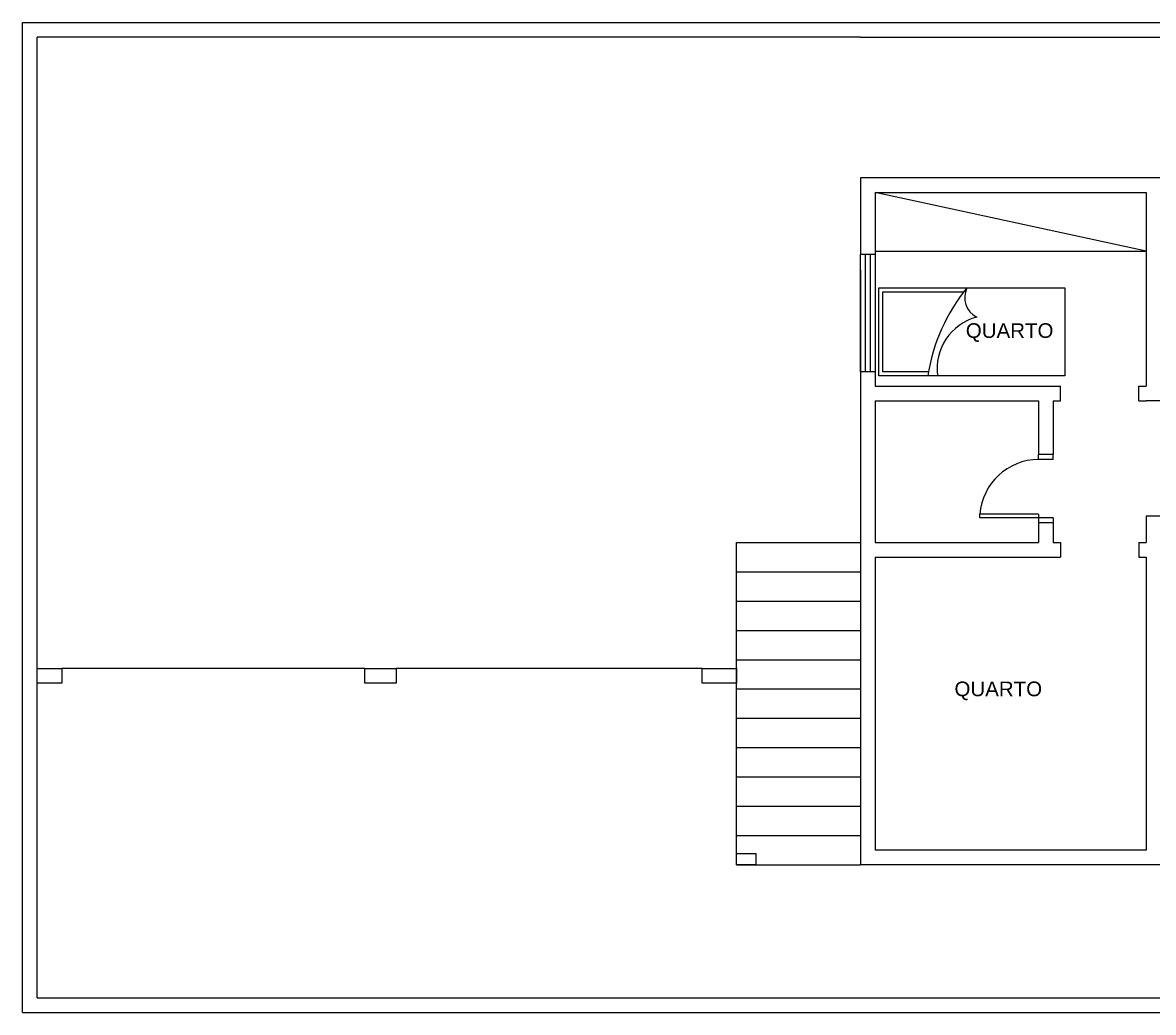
# Model space of a CAD drawing. Extents: x 130 to 509, y 87 to 225.
# Drawn here: x 323.66 to 335.22, y 135.58 to 145.71 of the extents above; entities that cross this region are included whole.
import ezdxf

# ---------------------------------------------------------------- set-up
doc = ezdxf.new("R2010")
doc.units = 0
doc.header["$LTSCALE"] = 7
for name, color, linetype in [('02', 2, 'CONTINUOUS'), ('03', 3, 'CONTINUOUS'), ('06', 6, 'CONTINUOUS'), ('20', 2, 'CONTINUOUS')]:
    doc.layers.add(name, color=color, linetype=linetype)
doc.styles.add('ARIAL', font='arial.ttf', dxfattribs={"height": 0.075})

msp = doc.modelspace()

# ---------------------------------------------------------------- linework, layer by layer
at = {"layer": '03'}
for p, q in [((332.276, 142.14), (332.276, 143.34)), ((332.326, 143.34), (332.326, 142.14))]:
    msp.add_line(p, q, dxfattribs=at)
at = {"layer": '06'}
for p, q in [((323.656, 145.714), (348.706, 145.714)), ((332.226, 145.564), (323.806, 145.564)), ((332.226, 145.564), (348.556, 145.564)), ((335.855, 144.124), (332.226, 144.124)), ((332.226, 144.124), (332.226, 143.34)), ((332.376, 143.974), (332.376, 143.34)), ((332.376, 143.974), (335.146, 143.974)), ((335.146, 143.974), (335.146, 141.994)), ((332.376, 143.34), (332.226, 143.34)), ((332.226, 143.179), (332.226, 137.094)), ((332.376, 143.179), (332.376, 141.994)), ((332.376, 142.14), (332.226, 142.14)), ((332.376, 141.994), (334.196, 141.994)), ((334.196, 141.994), (334.271, 141.994)), ((334.271, 141.844), (334.271, 141.994)), ((334.271, 141.844), (334.271, 141.994)), ((335.071, 141.994), (335.146, 141.994)), ((335.071, 141.844), (335.071, 141.994)), ((335.071, 141.844), (335.071, 141.994)), ((332.376, 141.844), (332.376, 140.394)), ((332.376, 141.844), (334.046, 141.844)), ((334.046, 141.844), (334.046, 141.294)), ((334.046, 141.844), (334.046, 141.294)), ((334.046, 141.844), (334.046, 141.294)), ((334.196, 141.844), (334.271, 141.844)), ((334.196, 141.844), (334.196, 141.294)), ((334.196, 141.844), (334.196, 141.294)), ((335.071, 141.844), (335.146, 141.844)), ((335.296, 141.844), (335.146, 141.844)), ((334.196, 141.294), (334.046, 141.294)), ((334.196, 141.294), (334.046, 141.294)), ((334.046, 140.644), (334.046, 140.394)), ((334.046, 140.644), (334.046, 140.394)), ((335.146, 140.664), (335.146, 140.394)), ((335.296, 140.664), (335.146, 140.664)), ((334.046, 140.594), (334.046, 140.394)), ((334.196, 140.594), (334.046, 140.594)), ((334.196, 140.594), (334.196, 140.394)), ((334.196, 140.444), (334.196, 140.394)), ((332.376, 140.394), (334.046, 140.394)), ((334.196, 140.394), (334.271, 140.394)), ((334.271, 140.394), (334.271, 140.244)), ((334.271, 140.394), (334.271, 140.244)), ((335.071, 140.394), (335.071, 140.244)), ((335.071, 140.394), (335.071, 140.244)), ((335.071, 140.394), (335.146, 140.394)), ((332.376, 140.244), (334.271, 140.244)), ((332.376, 140.244), (332.376, 137.244)), ((335.071, 140.244), (335.146, 140.244)), ((335.146, 140.244), (335.146, 137.244)), ((335.146, 137.244), (332.376, 137.244)), ((336.001, 137.094), (332.226, 137.094))]:
    msp.add_line(p, q, dxfattribs=at)
at = {"layer": '20'}
for p, q in [((323.656, 135.584), (323.656, 145.714)), ((323.806, 135.734), (323.806, 145.564)), ((335.146, 143.374), (332.376, 143.974)), ((332.226, 142.14), (332.226, 143.34)), ((332.376, 143.374), (335.146, 143.374)), ((332.376, 143.34), (332.376, 142.14)), ((332.455, 142.139), (332.455, 142.959)), ((332.455, 142.959), (333.283, 142.959)), ((332.922, 142.139), (332.455, 142.139)), ((334.046, 141.244), (334.046, 141.294)), ((334.046, 141.244), (334.046, 141.294)), ((334.196, 141.244), (334.046, 141.244)), ((334.196, 141.244), (334.046, 141.244)), ((334.196, 141.244), (334.196, 141.294)), ((334.196, 141.244), (334.196, 141.294)), ((334.046, 140.684), (333.446, 140.684)), ((333.446, 140.644), (333.446, 140.684)), ((334.046, 140.684), (333.446, 140.684)), ((333.446, 140.644), (333.446, 140.684)), ((334.196, 140.644), (333.446, 140.644)), ((334.196, 140.644), (333.446, 140.644)), ((334.046, 140.684), (334.046, 140.594)), ((334.046, 140.684), (334.046, 140.594)), ((334.196, 140.644), (334.196, 140.594)), ((334.196, 140.644), (334.196, 140.594)), ((334.196, 140.594), (334.046, 140.594)), ((334.196, 140.594), (334.046, 140.594)), ((334.196, 140.594), (334.046, 140.594)), ((330.956, 140.394), (332.226, 140.394)), ((330.956, 140.394), (332.226, 140.394)), ((330.956, 138.894), (330.956, 140.394)), ((330.956, 140.094), (332.226, 140.094)), ((330.956, 139.794), (332.226, 139.794)), ((330.956, 139.494), (332.226, 139.494)), ((330.956, 139.194), (332.226, 139.194)), ((323.806, 139.104), (324.056, 139.104)), ((324.056, 139.104), (324.056, 138.954)), ((327.156, 139.104), (324.056, 139.104)), ((327.156, 139.104), (327.476, 139.104)), ((327.156, 139.104), (327.476, 139.104)), ((327.156, 138.954), (327.156, 139.104)), ((327.476, 139.104), (327.476, 138.954)), ((330.606, 139.104), (327.476, 139.104)), ((330.606, 138.954), (330.606, 139.104)), ((330.606, 139.104), (330.956, 139.104)), ((330.956, 139.104), (330.956, 138.954)), ((324.056, 138.954), (323.806, 138.954)), ((327.476, 138.954), (327.156, 138.954)), ((330.956, 138.954), (330.606, 138.954)), ((330.956, 137.094), (330.956, 138.954)), ((330.956, 137.209), (330.956, 138.909)), ((330.956, 138.894), (332.226, 138.894)), ((330.956, 138.594), (332.226, 138.594)), ((330.956, 138.294), (332.226, 138.294)), ((330.956, 137.994), (332.226, 137.994)), ((330.956, 137.694), (332.226, 137.694)), ((330.956, 137.394), (332.226, 137.394)), ((330.956, 137.094), (330.956, 137.209)), ((330.956, 137.209), (331.156, 137.209)), ((331.156, 137.209), (331.156, 137.094)), ((330.956, 137.094), (332.226, 137.094)), ((331.156, 137.094), (330.956, 137.094)), ((323.806, 135.734), (348.556, 135.734)), ((323.656, 135.584), (348.706, 135.584))]:
    msp.add_line(p, q, dxfattribs=at)
msp.add_lwpolyline([(332.415, 142.099), (332.415, 142.999), (334.315, 142.999), (334.315, 142.099)], close=True, dxfattribs=at)
for centre, radius, start, end in [((334.765, 141.816), 1.872, 140.7824, 171.2926), ((333.515, 142.899), 0.224, 153.4349, 243.4349), ((333.552, 142.174), 0.543, 104.6764, 187.9435), ((334.053, 140.635), 0.609, 90.641, 175.4092)]:
    msp.add_arc(centre, radius, start, end, dxfattribs=at)

# ---------------------------------------------------------------- texts
at = {"layer": '02', "style": 'ARIAL'}
for p in [(333.303, 142.487), (333.187, 138.82)]:
    msp.add_text('QUARTO ', height=0.15, dxfattribs=at).set_placement(p)

doc.saveas('drawing.dxf')
